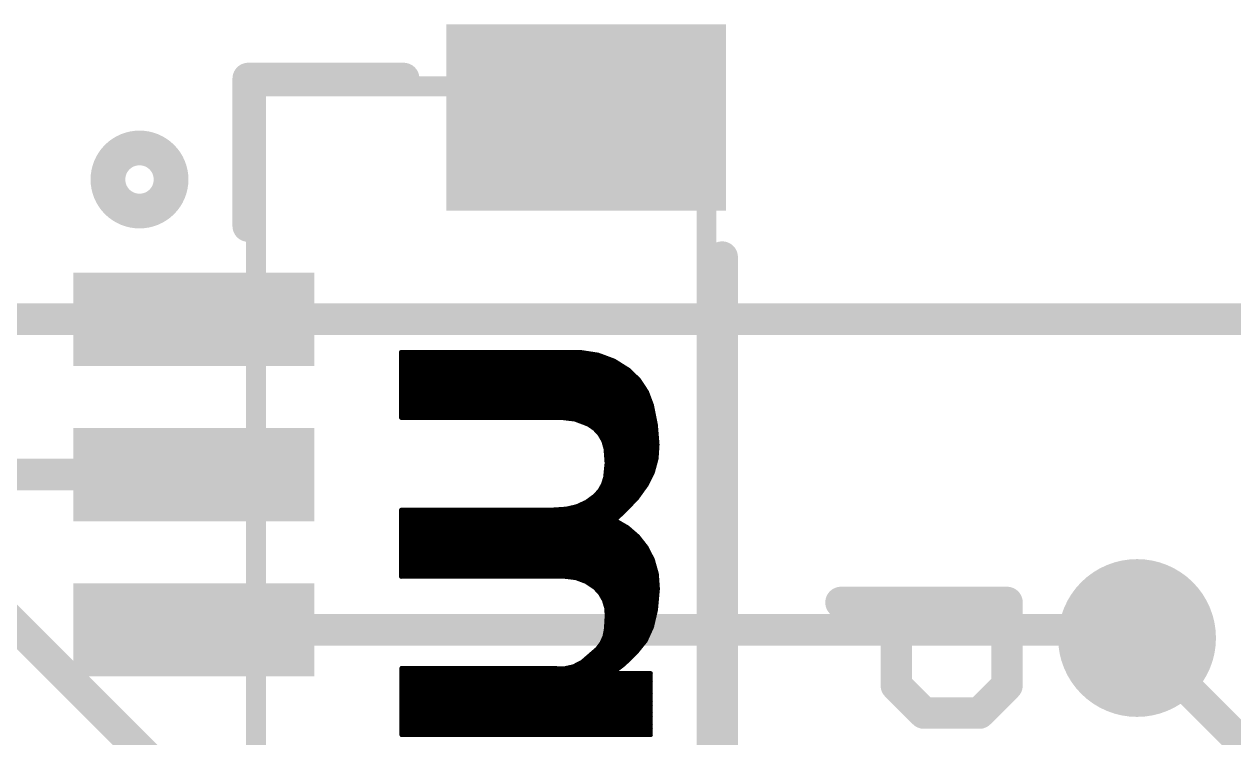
# Model space of a CAD drawing. Extents: x -1 to 63.6, y -0.1 to 40.7.
# Drawn here: x 21.77 to 29.55, y 27.48 to 32.07 of the extents above; entities that cross this region are included whole.
import ezdxf

# ---------------------------------------------------------------- set-up
doc = ezdxf.new("R2010")
doc.units = 0
for name, color, linetype in [('1', 12, 'CONTINUOUS'), ('16', 132, 'CONTINUOUS'), ('18', 110, 'CONTINUOUS'), ('21', 41, 'CONTINUOUS'), ('22', 40, 'CONTINUOUS'), ('51', 53, 'CONTINUOUS')]:
    doc.layers.add(name, color=color, linetype=linetype)

# ---------------------------------------------------------------- blocks, each defined once
blk = doc.blocks.new('RECT')
blk.add_solid([(-0.5, -0.5), (0.5, -0.5), (-0.5, 0.5), (0.5, 0.5)])
blk = doc.blocks.new('ROUNDV')
at = {"const_width": 0.5}
blk.add_lwpolyline([(0, -0.25, 1), (0, 0.25, 1), (0, -0.25)], format="xyb", dxfattribs=at)

msp = doc.modelspace()

# ---------------------------------------------------------------- linework, layer by layer
at = {"layer": '1', "const_width": 0.2032}
for points in [[(21.0364, 30.17), (22.86, 30.17)], [(22.86, 30.17), (31.7806, 30.17)], [(21.169, 29.17), (22.86, 29.17)], [(22.86, 28.17), (28.8784, 28.17)], [(28.8784, 28.17), (28.9306, 28.1178)]]:
    msp.add_lwpolyline(points, dxfattribs=at)
at = {"layer": '1', "const_width": 0.1016}
for points in [[(22.86, 30.2208, 1), (22.86, 30.1192)], [(22.86, 30.1192, 1), (22.86, 30.2208)], [(22.86, 29.1192, 1), (22.86, 29.2208)], [(22.86, 28.2208, 1), (22.86, 28.1192)], [(28.9143, 28.2059, 1), (28.8425, 28.1341)], [(28.8784, 28.1192, 1), (28.8784, 28.2208)], [(28.8947, 28.0819, 1), (28.9665, 28.1537)]]:
    msp.add_lwpolyline(points, format="xyb", dxfattribs=at)
at = {"layer": '16', "const_width": 0.2032}
for points in [[(20.955, 28.956), (24.591, 25.32)], [(28.9306, 28.1178), (30.7594, 26.289)]]:
    msp.add_lwpolyline(points, dxfattribs=at)
at = {"layer": '16', "const_width": 0.1016}
msp.add_lwpolyline([(28.9665, 28.1537, 1), (28.8947, 28.0819)], format="xyb", dxfattribs=at)
at = {"layer": '21', "const_width": 0.2032}
for points in [[(23.21, 30.77), (23.21, 31.72)], [(23.21, 31.72), (24.21, 31.72)], [(26.26, 30.57), (26.26, 22.77)], [(27.0256, 28.3464), (28.0933, 28.3464)], [(27.3815, 27.8125), (27.3815, 28.3464)], [(28.0933, 28.3464), (28.0933, 27.8125)], [(27.5595, 27.6346), (27.3815, 27.8125)], [(28.0933, 27.8125), (27.9154, 27.6346)], [(27.9154, 27.6346), (27.5595, 27.6346)]]:
    msp.add_lwpolyline(points, dxfattribs=at)
at = {"layer": '21'}
for points, const_width in [([(23.2608, 31.72, 1), (23.1592, 31.72)], 0.1016), ([(23.21, 31.7708, 1), (23.21, 31.6692)], 0.1016), ([(24.21, 31.6692, 1), (24.21, 31.7708)], 0.1016), ([(22.51, 30.9582, 1), (22.51, 31.1818, 1), (22.51, 30.9582)], 0.4064), ([(23.1592, 30.77, 1), (23.2608, 30.77)], 0.1016), ([(26.3108, 30.57, 1), (26.2092, 30.57)], 0.1016), ([(27.0256, 28.3972, 1), (27.0256, 28.2956)], 0.1016), ([(27.4323, 28.3464, 1), (27.3307, 28.3464)], 0.1016), ([(28.1441, 28.3464, 1), (28.0425, 28.3464)], 0.1016), ([(28.0933, 28.2956, 1), (28.0933, 28.3972)], 0.1016), ([(27.4174, 27.8485, 1), (27.3456, 27.7766)], 0.1016), ([(28.1292, 27.7766, 1), (28.0574, 27.8485)], 0.1016), ([(27.3307, 27.8125, 1), (27.4323, 27.8125)], 0.1016), ([(28.0425, 27.8125, 1), (28.1441, 27.8125)], 0.1016), ([(27.5595, 27.6854, 1), (27.5595, 27.5838)], 0.1016), ([(27.5235, 27.5987, 1), (27.5954, 27.6705)], 0.1016), ([(27.8794, 27.6705, 1), (27.9513, 27.5987)], 0.1016), ([(27.9154, 27.5838, 1), (27.9154, 27.6854)], 0.1016)]:
    msp.add_lwpolyline(points, format="xyb", dxfattribs=dict(at, const_width=const_width))
at = {"layer": '22', "const_width": 0.0127}
for points in [[(24.1999, 29.9593, 1), (24.1871, 29.9593)], [(24.1935, 29.953, 1), (24.1935, 29.9402)], [(24.1935, 29.9657, 1), (24.1935, 29.953)], [(24.1935, 29.9276, 1), (24.1935, 29.9149)], [(24.1935, 29.9022, 1), (24.1935, 29.8895)], [(25.3527, 29.9656, 1), (25.3507, 29.953)], [(25.3517, 29.953, 1), (25.3517, 29.9657)], [(25.4344, 29.9402, 1), (25.4344, 29.953)], [(25.4635, 29.9484, 1), (25.459, 29.9365)], [(25.4603, 29.9362, 1), (25.4622, 29.9487)], [(25.5185, 29.9149, 1), (25.5185, 29.9276)], [(25.5685, 29.9092, 1), (25.5618, 29.8985)], [(25.5629, 29.8979, 1), (25.5674, 29.9098)], [(25.578, 29.8895, 1), (25.578, 29.9022)], [(24.1935, 29.8768, 1), (24.1935, 29.864)], [(24.1935, 29.8514, 1), (24.1935, 29.8387)], [(24.1935, 29.826, 1), (24.1935, 29.8133)], [(25.6185, 29.864, 1), (25.6185, 29.8768)], [(25.6635, 29.8496, 1), (25.6547, 29.8404)], [(25.6557, 29.8396, 1), (25.6625, 29.8504)], [(25.6591, 29.8387, 1), (25.6591, 29.8514)], [(25.6852, 29.8133, 1), (25.6852, 29.826)], [(24.1935, 29.8006, 1), (24.1935, 29.7878)], [(24.1935, 29.7498, 1), (24.1935, 29.737)], [(24.1935, 29.7752, 1), (24.1935, 29.7625)], [(25.7114, 29.7878, 1), (25.7114, 29.8006)], [(25.7308, 29.784, 1), (25.7202, 29.777)], [(25.7211, 29.7759, 1), (25.7299, 29.785)], [(25.7332, 29.7625, 1), (25.7332, 29.7752)], [(25.7498, 29.737, 1), (25.7498, 29.7498)], [(24.1935, 29.7244, 1), (24.1935, 29.7116)], [(24.1935, 29.6736, 1), (24.1935, 29.6608)], [(24.1935, 29.699, 1), (24.1935, 29.6863)], [(25.7664, 29.7116, 1), (25.7664, 29.7244)], [(25.7822, 29.7053, 1), (25.7703, 29.7008)], [(25.7709, 29.6996, 1), (25.7816, 29.7065)], [(25.7802, 29.6863, 1), (25.7802, 29.699)], [(25.7898, 29.6608, 1), (25.7898, 29.6736)], [(24.1935, 29.6482, 1), (24.1935, 29.6354)], [(24.1935, 29.5974, 1), (24.1935, 29.5846)], [(24.1935, 29.6228, 1), (24.1935, 29.6101)], [(25.7993, 29.6354, 1), (25.7993, 29.6482)], [(25.8151, 29.6176, 1), (25.8027, 29.6152)], [(25.803, 29.6142, 1), (25.8148, 29.6186)], [(25.8089, 29.6101, 1), (25.8089, 29.6228)], [(25.8139, 29.5846, 1), (25.8139, 29.5974)], [(24.1935, 29.572, 1), (24.1935, 29.5592)], [(24.1935, 29.5415, 1), (24.1935, 29.5287)], [(24.1871, 29.5351, 1), (24.1999, 29.5351)], [(24.1935, 29.5466, 1), (24.1935, 29.5339)], [(25.223, 29.5414, 1), (25.2214, 29.5288)], [(25.2222, 29.5287, 1), (25.2222, 29.5415)], [(25.3147, 29.5301, 1), (25.3102, 29.5182)], [(25.3117, 29.5178, 1), (25.3132, 29.5305)], [(25.3371, 29.5212, 1), (25.3371, 29.5084)], [(25.8189, 29.5592, 1), (25.8189, 29.572)], [(25.8239, 29.5339, 1), (25.8239, 29.5466)], [(25.829, 29.5084, 1), (25.829, 29.5212)], [(25.4011, 29.4971, 1), (25.3939, 29.4867)], [(25.4012, 29.4958, 1), (25.4012, 29.483)], [(25.3952, 29.486, 1), (25.3998, 29.4978)], [(25.4383, 29.4704, 1), (25.4383, 29.4577)], [(25.443, 29.4683, 1), (25.4336, 29.4598)], [(25.4347, 29.4588, 1), (25.4419, 29.4693)], [(25.4615, 29.445, 1), (25.4615, 29.4322)], [(25.4771, 29.4307, 1), (25.466, 29.4245)], [(25.4669, 29.4233, 1), (25.4763, 29.4319)], [(25.8401, 29.4909, 1), (25.8275, 29.4899)], [(25.8276, 29.4892, 1), (25.84, 29.4916)], [(25.8339, 29.483, 1), (25.8339, 29.4958)], [(25.836, 29.4577, 1), (25.836, 29.4704)], [(25.8381, 29.4322, 1), (25.8381, 29.445)], [(25.4796, 29.4196, 1), (25.4796, 29.4068)], [(25.4938, 29.3942, 1), (25.4938, 29.3815)], [(25.5018, 29.3862, 1), (25.4895, 29.3827)], [(25.4901, 29.3814, 1), (25.5012, 29.3876)], [(25.502, 29.3688, 1), (25.502, 29.356)], [(25.8508, 29.362, 1), (25.8382, 29.3628)], [(25.8382, 29.3619, 1), (25.8508, 29.3629)], [(25.8402, 29.4068, 1), (25.8402, 29.4196)], [(25.8424, 29.3815, 1), (25.8424, 29.3942)], [(25.8445, 29.356, 1), (25.8445, 29.3688)], [(25.5092, 29.3434, 1), (25.5092, 29.3306)], [(25.5155, 29.3375, 1), (25.5029, 29.3365)], [(25.5031, 29.3353, 1), (25.5153, 29.3387)], [(25.5111, 29.318, 1), (25.5111, 29.3053)], [(25.513, 29.2926, 1), (25.513, 29.2798)], [(25.832, 29.2734, 1), (25.8447, 29.2726)], [(25.8445, 29.2714, 1), (25.8322, 29.2746)], [(25.8393, 29.2798, 1), (25.8393, 29.2926)], [(25.841, 29.3053, 1), (25.841, 29.318)], [(25.8428, 29.3306, 1), (25.8428, 29.3434)], [(25.5101, 29.191, 1), (25.5101, 29.1782)], [(25.5127, 29.2164, 1), (25.5127, 29.2036)], [(25.5149, 29.2672, 1), (25.5149, 29.2544)], [(25.5153, 29.2418, 1), (25.5153, 29.2291)], [(25.5225, 29.2435, 1), (25.5098, 29.2448)], [(25.5098, 29.2437, 1), (25.5225, 29.2447)], [(25.8209, 29.1836, 1), (25.8095, 29.1892)], [(25.8143, 29.1782, 1), (25.8143, 29.191)], [(25.8215, 29.2036, 1), (25.8215, 29.2164)], [(25.8283, 29.2291, 1), (25.8283, 29.2418)], [(25.8351, 29.2544, 1), (25.8351, 29.2672)], [(25.4935, 29.1148, 1), (25.4935, 29.1021)], [(25.4989, 29.105, 1), (25.4878, 29.1112)], [(25.5012, 29.1402, 1), (25.5012, 29.1274)], [(25.5004, 29.1522, 1), (25.513, 29.151)], [(25.5128, 29.1497, 1), (25.5006, 29.1535)], [(25.5075, 29.1656, 1), (25.5075, 29.1529)], [(25.7811, 29.1022, 1), (25.7707, 29.1096)], [(25.7771, 29.1021, 1), (25.7771, 29.1148)], [(25.7895, 29.1274, 1), (25.7895, 29.1402)], [(25.8019, 29.1529, 1), (25.8019, 29.1656)], [(25.8091, 29.1881, 1), (25.8213, 29.1848)], [(25.4372, 29.0386, 1), (25.4372, 29.0259)], [(25.4359, 29.0389, 1), (25.4453, 29.0305)], [(25.4443, 29.0296, 1), (25.4369, 29.0398)], [(25.4612, 29.064, 1), (25.4612, 29.0512)], [(25.4655, 29.0717, 1), (25.4765, 29.0654)], [(25.4757, 29.0643, 1), (25.4663, 29.0728)], [(25.4792, 29.0894, 1), (25.4792, 29.0767)], [(25.4873, 29.11, 1), (25.4994, 29.1063)], [(25.723, 29.0259, 1), (25.723, 29.0386)], [(25.7412, 29.0512, 1), (25.7412, 29.064)], [(25.7595, 29.0767, 1), (25.7595, 29.0894)], [(25.7702, 29.1087, 1), (25.7816, 29.1031)], [(25.2564, 28.9571, 1), (25.2592, 28.9447)], [(25.2582, 28.9446, 1), (25.2574, 28.9572)], [(25.2797, 28.9624, 1), (25.2797, 28.9497)], [(25.3213, 28.9721, 1), (25.3266, 28.9606)], [(25.3254, 28.9601, 1), (25.3225, 28.9725)], [(25.3568, 28.9878, 1), (25.3568, 28.975)], [(25.382, 28.9998, 1), (25.3895, 28.9895)], [(25.3884, 28.9889, 1), (25.3831, 29.0004)], [(25.4024, 29.0132, 1), (25.4024, 29.0005)], [(25.6533, 28.9497, 1), (25.6533, 28.9624)], [(25.6778, 28.975, 1), (25.6778, 28.9878)], [(25.7023, 29.0005, 1), (25.7023, 29.0132)], [(25.7069, 29.0207, 1), (25.7173, 29.0133)], [(25.7167, 29.0126, 1), (25.7075, 29.0214)], [(24.1935, 28.9497, 1), (24.1935, 28.9369)], [(24.1999, 28.9433, 1), (24.1871, 28.9433)], [(24.1935, 28.9116, 1), (24.1935, 28.8988)], [(24.1935, 28.937, 1), (24.1935, 28.9243)], [(24.1935, 28.8862, 1), (24.1935, 28.8735)], [(25.1456, 28.9496, 1), (25.1464, 28.937)], [(25.146, 28.9369, 1), (25.146, 28.9497)], [(25.5785, 28.8802, 1), (25.5721, 28.8692)], [(25.5825, 28.8782, 1), (25.57, 28.8806)], [(25.571, 28.883, 1), (25.5815, 28.8759)], [(25.5744, 28.8879, 1), (25.5834, 28.8789)], [(25.5842, 28.8799, 1), (25.5736, 28.8869)], [(25.5765, 28.8735, 1), (25.5765, 28.8862)], [(25.5836, 28.8971, 1), (25.5924, 28.8879)], [(25.5925, 28.888, 1), (25.5835, 28.897)], [(25.6014, 28.8988, 1), (25.6014, 28.9116)], [(25.6282, 28.9243, 1), (25.6282, 28.937)], [(25.6316, 28.9426, 1), (25.6408, 28.9338)], [(25.6406, 28.9336, 1), (25.6318, 28.9428)], [(24.1935, 28.8354, 1), (24.1935, 28.8226)], [(24.1935, 28.8608, 1), (24.1935, 28.8481)], [(24.1935, 28.81, 1), (24.1935, 28.7973)], [(25.5691, 28.8759, 1), (25.5815, 28.8735)], [(25.6104, 28.8481, 1), (25.6104, 28.8608)], [(25.6563, 28.8351, 1), (25.6479, 28.8255)], [(25.6489, 28.8248, 1), (25.6553, 28.8358)], [(25.6536, 28.8226, 1), (25.6536, 28.8354)], [(25.6828, 28.7973, 1), (25.6828, 28.81)], [(24.1935, 28.7592, 1), (24.1935, 28.7464)], [(24.1935, 28.7846, 1), (24.1935, 28.7719)], [(24.1935, 28.7338, 1), (24.1935, 28.7211)], [(25.7121, 28.7719, 1), (25.7121, 28.7846)], [(25.724, 28.7761, 1), (25.714, 28.7682)], [(25.7149, 28.7674, 1), (25.7232, 28.7769)], [(25.7342, 28.7464, 1), (25.7342, 28.7592)], [(25.754, 28.7211, 1), (25.754, 28.7338)], [(24.1935, 28.683, 1), (24.1935, 28.6702)], [(24.1935, 28.7084, 1), (24.1935, 28.6957)], [(24.1935, 28.6576, 1), (24.1935, 28.6449)], [(25.7793, 28.7052, 1), (25.768, 28.6994)], [(25.7687, 28.6984, 1), (25.7787, 28.7062)], [(25.7738, 28.6957, 1), (25.7738, 28.7084)], [(25.7868, 28.6702, 1), (25.7868, 28.683)], [(25.7998, 28.6449, 1), (25.7998, 28.6576)], [(24.1935, 28.6068, 1), (24.1935, 28.594)], [(24.1935, 28.6322, 1), (24.1935, 28.6195)], [(24.1935, 28.5814, 1), (24.1935, 28.5687)], [(25.8201, 28.625, 1), (25.8079, 28.6216)], [(25.8083, 28.6204, 1), (25.8197, 28.6262)], [(25.8127, 28.6195, 1), (25.8127, 28.6322)], [(25.8205, 28.594, 1), (25.8205, 28.6068)], [(25.8276, 28.5687, 1), (25.8276, 28.5814)], [(24.1935, 28.5306, 1), (24.1935, 28.5178)], [(24.1871, 28.5115, 1), (24.1999, 28.5115)], [(24.1935, 28.556, 1), (24.1935, 28.5433)], [(24.1935, 28.5179, 1), (24.1935, 28.5052)], [(25.2509, 28.5178, 1), (25.2493, 28.5052)], [(25.2501, 28.5052, 1), (25.2501, 28.5179)], [(25.3209, 28.5092, 1), (25.3165, 28.4973)], [(25.3179, 28.497, 1), (25.3194, 28.5096)], [(25.3307, 28.5052, 1), (25.3307, 28.4925)], [(25.8464, 28.5314, 1), (25.8337, 28.5305)], [(25.8339, 28.5293, 1), (25.8462, 28.5327)], [(25.8348, 28.5433, 1), (25.8348, 28.556)], [(25.8406, 28.5178, 1), (25.8406, 28.5306)], [(25.8424, 28.4925, 1), (25.8424, 28.5052)], [(25.387, 28.4844, 1), (25.3798, 28.4739)], [(25.3812, 28.4732, 1), (25.3856, 28.4851)], [(25.3919, 28.4798, 1), (25.3919, 28.4671)], [(25.4294, 28.4544, 1), (25.4294, 28.4416)], [(25.4453, 28.4447, 1), (25.4359, 28.4361)], [(25.437, 28.4351, 1), (25.4442, 28.4457)], [(25.457, 28.429, 1), (25.457, 28.4163)], [(25.8407, 28.4348, 1), (25.8533, 28.4358)], [(25.8533, 28.4347, 1), (25.8407, 28.4359)], [(25.8442, 28.4671, 1), (25.8442, 28.4798)], [(25.8458, 28.4163, 1), (25.8458, 28.429)], [(25.8461, 28.4416, 1), (25.8461, 28.4544)], [(25.4799, 28.4068, 1), (25.4689, 28.4005)], [(25.4697, 28.3993, 1), (25.4791, 28.4079)], [(25.4781, 28.4036, 1), (25.4781, 28.3909)], [(25.4925, 28.3782, 1), (25.4925, 28.3654)], [(25.5052, 28.3621, 1), (25.493, 28.3584)], [(25.4936, 28.3571, 1), (25.5046, 28.3634)], [(25.5033, 28.3528, 1), (25.5033, 28.3401)], [(25.8388, 28.3401, 1), (25.8388, 28.3528)], [(25.8411, 28.3654, 1), (25.8411, 28.3782)], [(25.8435, 28.3909, 1), (25.8435, 28.4036)], [(25.5109, 28.3274, 1), (25.5109, 28.3147)], [(25.5198, 28.3128, 1), (25.5072, 28.312)], [(25.5074, 28.3106, 1), (25.5196, 28.3143)], [(25.5146, 28.302, 1), (25.5146, 28.2892)], [(25.5163, 28.2766, 1), (25.5163, 28.2639)], [(25.5231, 28.2622, 1), (25.5105, 28.263)], [(25.5105, 28.2622, 1), (25.5231, 28.263)], [(25.8278, 28.2639, 1), (25.8278, 28.2766)], [(25.828, 28.2987, 1), (25.8406, 28.2975)], [(25.8405, 28.2967, 1), (25.8281, 28.2995)], [(25.8337, 28.2892, 1), (25.8337, 28.302)], [(25.8364, 28.3147, 1), (25.8364, 28.3274)], [(25.518, 28.175, 1), (25.5056, 28.1774)], [(25.5128, 28.2004, 1), (25.5128, 28.1877)], [(25.5143, 28.2258, 1), (25.5143, 28.213)], [(25.5158, 28.2512, 1), (25.5158, 28.2385)], [(25.8027, 28.1903, 1), (25.8151, 28.1875)], [(25.8147, 28.1863, 1), (25.8031, 28.1915)], [(25.8101, 28.1877, 1), (25.8101, 28.2004)], [(25.816, 28.213, 1), (25.816, 28.2258)], [(25.8219, 28.2385, 1), (25.8219, 28.2512)], [(25.4978, 28.1242, 1), (25.4978, 28.1115)], [(25.4969, 28.1311, 1), (25.5094, 28.1288)], [(25.509, 28.1274, 1), (25.4973, 28.1325)], [(25.5056, 28.1496, 1), (25.5056, 28.1368)], [(25.5104, 28.175, 1), (25.5104, 28.1623)], [(25.5055, 28.1766, 1), (25.5181, 28.1758)], [(25.7627, 28.1026, 1), (25.7742, 28.0973)], [(25.7734, 28.096, 1), (25.7635, 28.1039)], [(25.7766, 28.1115, 1), (25.7766, 28.1242)], [(25.7881, 28.1368, 1), (25.7881, 28.1496)], [(25.7997, 28.1623, 1), (25.7997, 28.175)], [(25.4179, 28.0226, 1), (25.4179, 28.0099)], [(25.4472, 28.048, 1), (25.4472, 28.0353)], [(25.4508, 28.053, 1), (25.461, 28.0454)], [(25.4601, 28.0444, 1), (25.4517, 28.054)], [(25.4693, 28.0734, 1), (25.4693, 28.0606)], [(25.4784, 28.0894, 1), (25.49, 28.0843)], [(25.4893, 28.083, 1), (25.4791, 28.0907)], [(25.4866, 28.0988, 1), (25.4866, 28.0861)], [(25.6995, 28.0099, 1), (25.6995, 28.0226)], [(25.7023, 28.0278, 1), (25.7123, 28.0198)], [(25.7117, 28.0192, 1), (25.7029, 28.0284)], [(25.7216, 28.0353, 1), (25.7216, 28.048)], [(25.742, 28.0606, 1), (25.742, 28.0734)], [(25.7624, 28.0861, 1), (25.7624, 28.0988)], [(25.3112, 27.9464, 1), (25.3112, 27.9337)], [(25.3594, 27.9718, 1), (25.3594, 27.9591)], [(25.3552, 27.9702, 1), (25.3636, 27.9606)], [(25.3624, 27.9598, 1), (25.3564, 27.971)], [(25.3887, 27.9972, 1), (25.3887, 27.9844)], [(25.6187, 27.9337, 1), (25.6187, 27.9464)], [(25.6242, 27.9522, 1), (25.633, 27.943)], [(25.6325, 27.9426, 1), (25.6247, 27.9526)], [(25.647, 27.9591, 1), (25.647, 27.9718)], [(25.6732, 27.9844, 1), (25.6732, 27.9972)], [(24.196, 27.9312, 1), (24.196, 27.9184)], [(24.2024, 27.9248, 1), (24.1897, 27.9248)], [(24.196, 27.921, 1), (24.196, 27.9082)], [(24.196, 27.8956, 1), (24.196, 27.8829)], [(24.196, 27.8702, 1), (24.196, 27.8575)], [(25.1768, 27.9311, 1), (25.1762, 27.9185)], [(25.1765, 27.9184, 1), (25.1765, 27.9312)], [(25.239, 27.9279, 1), (25.2418, 27.9155)], [(25.2401, 27.9154, 1), (25.2407, 27.9281)], [(25.2999, 27.9412, 1), (25.3058, 27.93)], [(25.3042, 27.9294, 1), (25.3014, 27.9418)], [(25.5803, 27.8981, 1), (25.5803, 27.8853)], [(25.5741, 27.8931, 1), (25.5865, 27.8903)], [(25.5815, 27.9196, 1), (25.5893, 27.9096)], [(25.5916, 27.9132, 1), (25.5792, 27.916)], [(25.5854, 27.9082, 1), (25.5854, 27.921)], [(25.8077, 27.8917, 1), (25.795, 27.8917)], [(25.8013, 27.8853, 1), (25.8013, 27.8981)], [(25.8013, 27.8829, 1), (25.8013, 27.8956)], [(25.8013, 27.8575, 1), (25.8013, 27.8702)], [(24.196, 27.8448, 1), (24.196, 27.832)], [(24.196, 27.8194, 1), (24.196, 27.8067)], [(24.196, 27.794, 1), (24.196, 27.7813)], [(25.8013, 27.832, 1), (25.8013, 27.8448)], [(25.8013, 27.8067, 1), (25.8013, 27.8194)], [(25.8013, 27.7813, 1), (25.8013, 27.794)], [(24.196, 27.7178, 1), (24.196, 27.705)], [(24.196, 27.7686, 1), (24.196, 27.7558)], [(24.196, 27.7432, 1), (24.196, 27.7305)], [(25.8013, 27.7558, 1), (25.8013, 27.7686)], [(25.8013, 27.7305, 1), (25.8013, 27.7432)], [(25.8013, 27.705, 1), (25.8013, 27.7178)], [(24.196, 27.6416, 1), (24.196, 27.6288)], [(24.196, 27.6924, 1), (24.196, 27.6796)], [(24.196, 27.667, 1), (24.196, 27.6543)], [(25.8013, 27.6796, 1), (25.8013, 27.6924)], [(25.8013, 27.6543, 1), (25.8013, 27.667)], [(25.8013, 27.6288, 1), (25.8013, 27.6416)], [(24.196, 27.6162, 1), (24.196, 27.6034)], [(24.196, 27.5908, 1), (24.196, 27.5781)], [(24.196, 27.5654, 1), (24.196, 27.5526)], [(25.8013, 27.6034, 1), (25.8013, 27.6162)], [(25.8013, 27.5781, 1), (25.8013, 27.5908)], [(25.8013, 27.5526, 1), (25.8013, 27.5654)], [(24.196, 27.54, 1), (24.196, 27.5272)], [(24.196, 27.5146, 1), (24.196, 27.5019)], [(24.196, 27.4994, 1), (24.196, 27.4867)], [(24.1897, 27.493, 1), (24.2024, 27.493)], [(25.795, 27.493, 1), (25.8077, 27.493)], [(25.8013, 27.5272, 1), (25.8013, 27.54)], [(25.8013, 27.5019, 1), (25.8013, 27.5146)], [(25.8013, 27.4867, 1), (25.8013, 27.4994)]]:
    msp.add_lwpolyline(points, format="xyb", dxfattribs=at)
at = {"layer": '22', "const_width": 0.0254}
for points in [[(25.3517, 29.9593), (24.1935, 29.9593)], [(24.1935, 29.9593), (24.1935, 29.5351)], [(24.1935, 29.9466), (25.4344, 29.9466)], [(24.1935, 29.9212), (25.5185, 29.9212)], [(24.1935, 29.8958), (25.578, 29.8958)], [(25.4613, 29.9425), (25.3517, 29.9593)], [(25.5652, 29.9038), (25.4613, 29.9425)], [(25.6591, 29.845), (25.5652, 29.9038)], [(24.1935, 29.8704), (25.6185, 29.8704)], [(24.1935, 29.845), (25.6591, 29.845)], [(24.1935, 29.8196), (25.6852, 29.8196)], [(25.7255, 29.7805), (25.6591, 29.845)], [(24.1935, 29.7942), (25.7114, 29.7942)], [(24.1935, 29.7688), (25.7332, 29.7688)], [(24.1935, 29.7434), (25.7498, 29.7434)], [(25.7762, 29.703), (25.7255, 29.7805)], [(24.1935, 29.718), (25.7664, 29.718)], [(24.1935, 29.6926), (25.7802, 29.6926)], [(24.1935, 29.6672), (25.7898, 29.6672)], [(25.8089, 29.6164), (25.7762, 29.703)], [(24.1935, 29.6418), (25.7993, 29.6418)], [(24.1935, 29.6164), (25.8089, 29.6164)], [(24.1935, 29.591), (25.8139, 29.591)], [(25.8338, 29.4904), (25.8089, 29.6164)], [(24.1935, 29.5656), (25.8189, 29.5656)], [(24.1935, 29.5402), (25.8239, 29.5402)], [(24.1935, 29.5351), (25.2222, 29.5351)], [(25.2222, 29.5351), (25.3125, 29.5241)], [(25.3125, 29.5241), (25.3975, 29.4919)], [(25.3371, 29.5148), (25.829, 29.5148)], [(25.3975, 29.4919), (25.4383, 29.4641)], [(25.4012, 29.4894), (25.8339, 29.4894)], [(25.4383, 29.4641), (25.4716, 29.4276)], [(25.4383, 29.464), (25.836, 29.464)], [(25.4615, 29.4386), (25.8381, 29.4386)], [(25.4716, 29.4276), (25.4957, 29.3845)], [(25.8445, 29.3624), (25.8338, 29.4904)], [(25.4796, 29.4132), (25.8402, 29.4132)], [(25.4938, 29.3878), (25.8424, 29.3878)], [(25.4957, 29.3845), (25.5092, 29.337)], [(25.502, 29.3624), (25.8445, 29.3624)], [(25.8384, 29.273), (25.8445, 29.3624)], [(25.5092, 29.337), (25.5162, 29.2442)], [(25.5092, 29.337), (25.8428, 29.337)], [(25.5111, 29.3116), (25.841, 29.3116)], [(25.513, 29.2862), (25.8393, 29.2862)], [(25.8152, 29.1864), (25.8384, 29.273)], [(25.5162, 29.2442), (25.5067, 29.1516)], [(25.5101, 29.1846), (25.8143, 29.1846)], [(25.5127, 29.21), (25.8215, 29.21)], [(25.5149, 29.2608), (25.8351, 29.2608)], [(25.5153, 29.2354), (25.8283, 29.2354)], [(25.7759, 29.1059), (25.8152, 29.1864)], [(25.4934, 29.1081), (25.471, 29.0685)], [(25.5067, 29.1516), (25.4934, 29.1081)], [(25.4935, 29.1084), (25.7771, 29.1084)], [(25.5012, 29.1338), (25.7895, 29.1338)], [(25.5075, 29.1592), (25.8019, 29.1592)], [(25.7121, 29.017), (25.7759, 29.1059)], [(25.4406, 29.0347), (25.3857, 28.9946)], [(25.4372, 29.0322), (25.723, 29.0322)], [(25.471, 29.0685), (25.4406, 29.0347)], [(25.4612, 29.0576), (25.7412, 29.0576)], [(25.4792, 29.083), (25.7595, 29.083)], [(25.2578, 28.9509), (25.146, 28.9433)], [(25.324, 28.9663), (25.2578, 28.9509)], [(25.2797, 28.956), (25.6533, 28.956)], [(25.3857, 28.9946), (25.324, 28.9663)], [(25.3568, 28.9814), (25.6778, 28.9814)], [(25.4024, 29.0068), (25.7023, 29.0068)], [(25.6362, 28.9382), (25.7121, 29.017)], [(25.146, 28.9433), (24.1935, 28.9433)], [(24.1935, 28.9433), (24.1935, 28.5115)], [(24.1935, 28.9306), (25.6282, 28.9306)], [(24.1935, 28.9052), (25.6014, 28.9052)], [(24.1935, 28.8798), (25.5765, 28.8798)], [(25.5753, 28.8747), (25.5762, 28.8794)], [(25.6521, 28.8303), (25.5753, 28.8747)], [(25.5762, 28.8794), (25.5789, 28.8834)], [(25.5789, 28.8834), (25.588, 28.8925)], [(25.588, 28.8925), (25.6362, 28.9382)], [(24.1935, 28.8544), (25.6104, 28.8544)], [(24.1935, 28.829), (25.6536, 28.829)], [(24.1935, 28.8036), (25.6828, 28.8036)], [(25.719, 28.7721), (25.6521, 28.8303)], [(24.1935, 28.7782), (25.7121, 28.7782)], [(24.1935, 28.7528), (25.7342, 28.7528)], [(24.1935, 28.7274), (25.754, 28.7274)], [(25.7737, 28.7023), (25.719, 28.7721)], [(24.1935, 28.702), (25.7738, 28.702)], [(24.1935, 28.6766), (25.7868, 28.6766)], [(24.1935, 28.6512), (25.7998, 28.6512)], [(25.814, 28.6233), (25.7737, 28.7023)], [(24.1935, 28.6258), (25.8127, 28.6258)], [(24.1935, 28.6004), (25.8205, 28.6004)], [(24.1935, 28.575), (25.8276, 28.575)], [(25.8401, 28.531), (25.814, 28.6233)], [(24.1935, 28.5496), (25.8348, 28.5496)], [(24.1935, 28.5242), (25.8406, 28.5242)], [(24.1935, 28.5115), (25.2501, 28.5115)], [(25.2501, 28.5115), (25.3187, 28.5033)], [(25.3187, 28.5033), (25.3834, 28.4791)], [(25.3307, 28.4988), (25.8424, 28.4988)], [(25.847, 28.4353), (25.8401, 28.531)], [(25.3834, 28.4791), (25.4406, 28.4404)], [(25.3919, 28.4734), (25.8442, 28.4734)], [(25.4294, 28.448), (25.8461, 28.448)], [(25.4406, 28.4404), (25.4744, 28.4036)], [(25.457, 28.4226), (25.8458, 28.4226)], [(25.8343, 28.2981), (25.847, 28.4353)], [(25.4744, 28.4036), (25.4991, 28.3603)], [(25.4781, 28.3972), (25.8435, 28.3972)], [(25.4925, 28.3718), (25.8411, 28.3718)], [(25.4991, 28.3603), (25.5135, 28.3124)], [(25.5033, 28.3464), (25.8388, 28.3464)], [(25.5109, 28.321), (25.8364, 28.321)], [(25.5168, 28.2626), (25.5118, 28.1762)], [(25.5135, 28.3124), (25.5168, 28.2626)], [(25.5146, 28.2956), (25.8337, 28.2956)], [(25.5163, 28.2702), (25.8278, 28.2702)], [(25.8089, 28.1889), (25.8343, 28.2981)], [(25.5118, 28.1762), (25.5031, 28.1299)], [(25.5128, 28.194), (25.8101, 28.194)], [(25.5143, 28.2194), (25.816, 28.2194)], [(25.5158, 28.2448), (25.8219, 28.2448)], [(25.7685, 28.1), (25.8089, 28.1889)], [(25.5031, 28.1299), (25.4842, 28.0868)], [(25.4978, 28.1178), (25.7766, 28.1178)], [(25.5056, 28.1432), (25.7881, 28.1432)], [(25.5104, 28.1686), (25.7997, 28.1686)], [(25.7073, 28.0238), (25.7685, 28.1)], [(25.4559, 28.0492), (25.3594, 27.9654)], [(25.4179, 28.0162), (25.6995, 28.0162)], [(25.4472, 28.0416), (25.7216, 28.0416)], [(25.4842, 28.0868), (25.4559, 28.0492)], [(25.4693, 28.067), (25.742, 28.067)], [(25.4866, 28.0924), (25.7624, 28.0924)], [(25.6286, 27.9476), (25.7073, 28.0238)], [(25.3594, 27.9654), (25.3028, 27.9356)], [(25.3112, 27.94), (25.6187, 27.94)], [(25.3594, 27.9654), (25.647, 27.9654)], [(25.3887, 27.9908), (25.6732, 27.9908)], [(25.5854, 27.9146), (25.6286, 27.9476)], [(25.1765, 27.9248), (24.196, 27.9248)], [(24.196, 27.9248), (24.196, 27.493)], [(24.196, 27.9146), (25.5854, 27.9146)], [(24.196, 27.8892), (25.8013, 27.8892)], [(24.196, 27.8638), (25.8013, 27.8638)], [(25.2404, 27.9217), (25.1765, 27.9248)], [(25.3028, 27.9356), (25.2404, 27.9217)], [(25.5803, 27.8917), (25.5854, 27.9146)], [(25.8013, 27.8917), (25.5803, 27.8917)], [(25.8013, 27.493), (25.8013, 27.8917)], [(24.196, 27.8384), (25.8013, 27.8384)], [(24.196, 27.813), (25.8013, 27.813)], [(24.196, 27.7876), (25.8013, 27.7876)], [(24.196, 27.7622), (25.8013, 27.7622)], [(24.196, 27.7368), (25.8013, 27.7368)], [(24.196, 27.7114), (25.8013, 27.7114)], [(24.196, 27.686), (25.8013, 27.686)], [(24.196, 27.6606), (25.8013, 27.6606)], [(24.196, 27.6352), (25.8013, 27.6352)], [(24.196, 27.6098), (25.8013, 27.6098)], [(24.196, 27.5844), (25.8013, 27.5844)], [(24.196, 27.559), (25.8013, 27.559)], [(24.196, 27.5336), (25.8013, 27.5336)], [(24.196, 27.5082), (25.8013, 27.5082)], [(24.196, 27.493), (25.8013, 27.493)]]:
    msp.add_lwpolyline(points, dxfattribs=at)
at = {"layer": '51', "const_width": 0.127}
for points in [[(23.26, 31.67), (26.16, 31.67)], [(23.26, 31.67), (23.26, 21.67)], [(26.16, 31.67), (26.16, 21.67)]]:
    msp.add_lwpolyline(points, dxfattribs=at)
at = {"layer": '51', "const_width": 0.0635}
for points in [[(23.26, 31.7018, 1), (23.26, 31.6383)], [(23.2918, 31.67, 1), (23.2283, 31.67)], [(26.1917, 31.67, 1), (26.1283, 31.67)], [(26.16, 31.6383, 1), (26.16, 31.7018)]]:
    msp.add_lwpolyline(points, format="xyb", dxfattribs=at)

# ---------------------------------------------------------------- block references
at = {"layer": '1', "xscale": 1.8, "yscale": 1.2}
msp.add_blockref('RECT', (25.385, 31.47), dxfattribs=at)
at = {"layer": '1', "xscale": 0.6, "yscale": 1.55, "rotation": 90}
for p in [(22.86, 30.17), (22.86, 29.17), (22.86, 28.17)]:
    msp.add_blockref('RECT', p, dxfattribs=at)
at = {"layer": '18', "xscale": 1.016, "yscale": 1.016}
msp.add_blockref('ROUNDV', (28.9306, 28.1178), dxfattribs=at)
msp.add_blockref('ROUNDV', (28.9306, 28.1178), dxfattribs=at)

doc.saveas('drawing.dxf')
